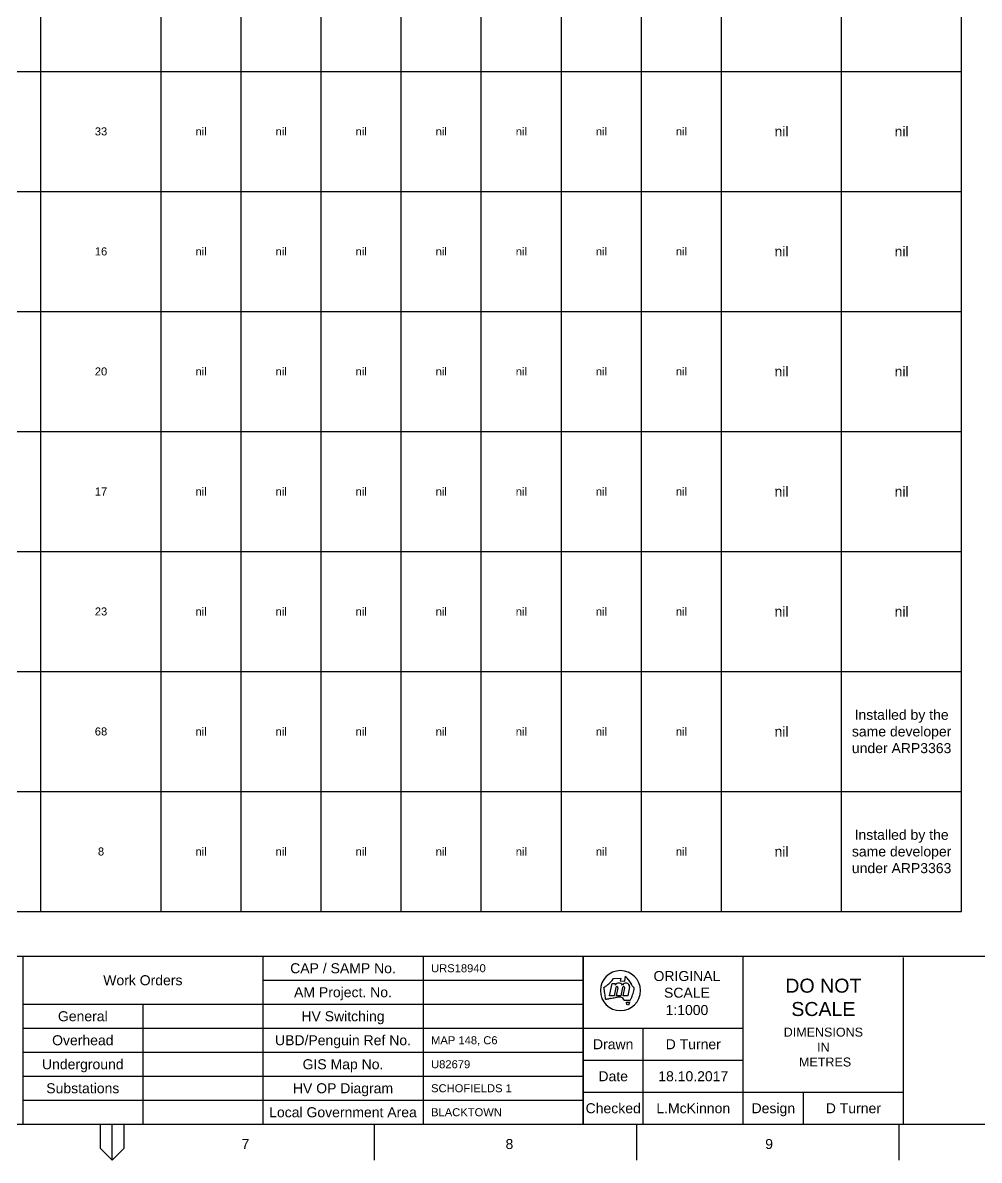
# Paper-space layout 'Duct B1' of a CAD drawing. Header units: metres, sheet in millimetres. Extents: x -9 to 824, y -9 to 577.
# Drawn here: x 385.4 to 624.4, y -9 to 275.3 of the extents above; entities that cross this region are included whole.
import ezdxf
from ezdxf.enums import TextEntityAlignment as Align

# ---------------------------------------------------------------- set-up
doc = ezdxf.new("R2010")
doc.units = ezdxf.units.M
doc.layers.get('0').update_dxf_attribs({"color": 6})
doc.layers.add('Notes', color=7, linetype='Continuous')
doc.styles.add('ARIAL', font='arial.ttf', dxfattribs={"height": 2})
doc.styles.get("Standard").update_dxf_attribs({"font": 'arial.ttf'})

# ---------------------------------------------------------------- blocks, each defined once
blk = doc.blocks.new('A1_FRAME_TITLE')
at = {"layer": 'Notes'}
for p, q in [((394.37, 47.97), (394.37, 5.97)), ((394.37, 47.97), (394.37, 5.97)), ((454.37, 47.97), (454.37, 5.97)), ((454.37, 47.97), (454.37, 5.97)), ((494.37, 47.97), (494.37, 5.97)), ((534.37, 5.97), (534.37, 47.97)), ((534.37, 47.97), (534.37, 5.97)), ((574.37, 5.97), (574.37, 47.97)), ((614.37, 5.97), (614.37, 47.62)), ((544.76, 41.71), (544.95, 42.96)), ((454.37, 41.97), (534.37, 41.97)), ((540.96, 38.09), (541.58, 41.17)), ((541.58, 41.17), (542.32, 41.17)), ((541.97, 42.4), (543.74, 42.52)), ((542.52, 40.17), (542.1, 38.09)), ((542.32, 41.17), (542.37, 40.77)), ((542.67, 38.09), (543.07, 40.06)), ((543.74, 42.52), (543.62, 41.82)), ((543.62, 41.82), (544.76, 41.71)), ((544.23, 40.17), (543.81, 38.09)), ((544.38, 38.09), (544.78, 40.06)), ((545.98, 40.35), (545.52, 38.09)), ((545.59, 42.18), (546.42, 40.9)), ((542.1, 38.09), (540.96, 38.09)), ((543.81, 38.09), (542.67, 38.09)), ((545.52, 38.09), (544.38, 38.09)), ((546.03, 36.89), (544.62, 36.97)), ((544.62, 36.97), (546.03, 36.89)), ((546.03, 36.89), (544.62, 36.97)), ((394.37, 35.97), (454.37, 35.97)), ((424.37, 35.97), (424.37, 5.97)), ((454.37, 35.97), (534.37, 35.97)), ((545.26, 35.89), (545.18, 36.47)), ((545.18, 36.47), (545.91, 36.47)), ((545.7, 35.74), (545.26, 35.89)), ((545.91, 36.47), (545.7, 35.74)), ((394.37, 29.97), (454.37, 29.97)), ((454.37, 29.97), (534.37, 29.97)), ((534.37, 29.97), (574.37, 29.97)), ((549.37, 5.97), (549.37, 29.97)), ((394.37, 23.97), (454.37, 23.97)), ((454.37, 23.97), (534.37, 23.97)), ((534.37, 21.97), (574.37, 21.97)), ((539.37, 21.97), (574.37, 21.97)), ((394.37, 17.97), (454.37, 17.97)), ((454.37, 17.97), (534.37, 17.97)), ((394.37, 11.97), (454.37, 11.97)), ((454.37, 11.97), (534.37, 11.97)), ((534.37, 13.97), (574.37, 13.97)), ((574.37, 13.97), (614.37, 13.97)), ((589.37, 5.97), (589.37, 13.97)), ((413.68, 5.97), (413.68, -0.03)), ((416.68, -3.03), (416.68, 5.97)), ((419.68, -0.03), (419.68, 5.97)), ((482.19, 5.97), (482.19, -3.03)), ((547.7, 5.97), (547.7, -3.03)), ((613.21, 5.97), (613.21, -3.03)), ((413.68, -0.03), (416.68, -3.03)), ((416.68, -3.03), (419.68, -0.03))]:
    blk.add_line(p, q, dxfattribs=at)
at = {"layer": 'Notes', "flags": 128}
for points in [[(9, 47.97), (824.37, 47.97)], [(123.8, 5.97), (824.37, 5.97)]]:
    blk.add_lwpolyline(points, dxfattribs=at)
at = {"layer": 'Notes'}
for centre, radius, start, end in [((543.67, 39.37), 5, 0, 180), ((539.69, 38), 7.22, 35.3213, 43.2994), ((533.82, 49.09), 10.59, 302.5841, 308.1576), ((518.69, 35.61), 21.32, 10.3053, 12.3306), ((533.82, 49.09), 10.59, 308.157, 313.7305), ((536.62, 46.16), 6.54, 313.7309, 319.3045), ((536.62, 46.16), 6.54, 319.3047, 324.8782), ((543.28, 40.21), 1.06, 31.7884, 148.2116), ((542.79, 40.11), 0.28, 348.6911, 168.6911), ((545.02, 40.3), 0.961, 2.5982, 150.8098), ((544.5, 40.11), 0.28, 348.6911, 168.6911), ((468.41, -10.21), 93.25, 33.1096, 33.2341), ((549.95, 42.96), 4.09, 213.1151, 222.4146), ((547.29, 40.53), 0.484, 222.42, 236.4422), ((547.47, 40.81), 0.815, 236.4359, 244.7422), ((545.36, 40.06), 1.76, 347.8434, 354.1409), ((545.51, 40.04), 1.61, 354.1436, 1.0342), ((543.67, 39.37), 5, 180, 0), ((518.69, 35.61), 21.32, 8.2795, 10.3048), ((519.99, 35.8), 20.01, 6.2539, 8.2792), ((519.99, 35.8), 20.01, 4.2291, 6.2543), ((540.12, 39.42), 2.15, 265.1734, 270.0504), ((540.12, 39.51), 2.24, 270.0438, 274.7322), ((540.05, 40.42), 3.15, 274.7358, 283.0812), ((541.88, 32.55), 4.93, 97.7419, 103.0814), ((538.16, 59.88), 22.65, 277.7418, 280.8825), ((543.31, 33.09), 4.63, 85.4613, 100.8824), ((543.61, 36.78), 0.924, 46.5875, 85.4612), ((542.76, 35.89), 2.16, 30.1885, 46.5879), ((545.53, 37.45), 0.75, 311.6083, 321.0792), ((545.59, 37.41), 0.675, 321.0838, 331.5982), ((539.42, 40.74), 7.69, 331.5942, 341.8897), ((534.1, 42.48), 13.29, 341.8901, 347.8434)]:
    blk.add_arc(centre, radius, start, end, dxfattribs=at)
at = {"layer": 'Notes', "style": 'ARIAL'}
for s, p in [('CAP / SAMP No.', (474.37, 44.97)), ('Work Orders', (424.37, 41.97)), ('AM Project. No.', (474.37, 38.97)), ('General', (409.37, 32.97)), ('HV Switching', (474.37, 32.97)), ('Overhead', (409.37, 26.97)), ('UBD/Penguin Ref No.', (474.37, 26.97)), ('Drawn', (541.87, 25.97)), ('Underground', (409.37, 20.97)), ('GIS Map No.', (474.37, 20.97)), ('Date', (541.87, 17.97)), ('Substations', (409.37, 14.97)), ('HV OP Diagram', (474.37, 14.97)), ('Local Government Area', (474.37, 8.97)), ('Checked', (541.87, 9.97)), ('Design', (581.87, 9.97))]:
    blk.add_text(s, height=2.5, dxfattribs=at).set_placement(p, align=Align.MIDDLE_CENTER)
for s, p in [('7', (449.03, -0.22)), ('8', (514.97, -0.22)), ('9', (579.84, -0.22))]:
    blk.add_text(s, height=2.5, dxfattribs=at).set_placement(p)
at = {"layer": 'Notes'}
for s, insert, char_height, width, attachment_point in [('ORIGINAL SCALE', (560.29, 44.27), 2.5, 17.608, 2), ('DO NOT SCALE', (594.37, 37.67), 3.5, 29.1, 5), ('DIMENSIONS\\PIN\\P METRES', (594.37, 30.12), 2.24, 19.8208, 2)]:
    blk.add_mtext(s, dxfattribs=dict(at, insert=insert, char_height=char_height, width=width, attachment_point=attachment_point))
at = {"layer": 'Notes', "style": 'ARIAL', "flags": 8}
blk.add_attdef('VERSION_NO', text='', height=1.5, rotation=90, dxfattribs=at).set_placement((261.75, 40.04), align=Align.MIDDLE_CENTER)
at = {"layer": 'Notes', "style": 'ARIAL'}
for tag, height, p in [('CAP_NO', 2, (496.37, 44.97)), ('IE_NUM', 2, (496.37, 38.97)), ('GEN_WO', 2.5, (427.37, 32.97)), ('REF_1', 2, (321.87, 32.97)), ('HV_SWITCH', 2, (496.37, 32.97)), ('REF_2', 2, (321.87, 26.97)), ('OH_WO', 2.5, (427.37, 26.97)), ('UBD_REF', 2, (496.37, 26.97)), ('REF_3', 2, (321.87, 20.97)), ('UG_WO', 2.5, (427.37, 20.97)), ('GIS_MAP_No', 2, (496.37, 20.97)), ('REF_4', 2, (321.87, 14.97)), ('SUB_WO', 2.5, (427.37, 14.97)), ('HV_OP_DIAG', 2, (496.37, 14.97)), ('LGA', 2, (496.37, 8.97))]:
    blk.add_attdef(tag, text='', height=height, dxfattribs=at).set_placement(p, align=Align.MIDDLE_LEFT)
for tag, height, p in [('T1', 4, (679.37, 41.13)), ('T2', 4, (679.37, 35.13)), ('REF_No_1', 2.5, (306.87, 32.97)), ('T3', 4, (679.37, 29.13)), ('REF_No_2', 2.5, (306.87, 26.97)), ('DRAWN', 2.5, (561.87, 25.97)), ('T4', 4, (679.37, 23.13)), ('NUM', 8, (791.37, 20.97)), ('REV', 8, (819.37, 20.97)), ('REF_No_3', 2.5, (306.87, 20.97)), ('DATE', 2.5, (561.87, 17.97)), ('T5', 4, (679.37, 17.13)), ('REF_No_4', 2.5, (306.87, 14.97)), ('T6', 4, (679.37, 11.13)), ('CHD', 2.5, (561.87, 9.97)), ('DESIGN', 2.5, (601.87, 9.97)), ('NS', 2.5, (789.8, 8.94)), ('SHTS', 2.5, (804.81, 8.95))]:
    blk.add_attdef(tag, text='', height=height, dxfattribs=at).set_placement(p, align=Align.MIDDLE_CENTER)
blk.add_attdef('scale', text='', height=2.5, dxfattribs=at).set_placement((560.29, 33.27), align=Align.CENTER)
blk.add_attdef('ExportID', (9.08, 2.39), '', height=2.5, dxfattribs=at)
at = {"layer": 'Notes', "style": 'ARIAL', "flags": 1}
for tag, p, height in [('ProjectType', (14.17, -26.8), 2.5), ('ExportDate', (60.28, -26.79), 2.5), ('ExportUserName', (69.15, -26.8), 2.5), ('DesignerCompanyName', (81.48, -26.79), 2.5), ('ExportAreaOfInterest', (97.1, -26.81), 2.5), ('GIS_SUCCESS', (112, -26.78), 2.5), ('CAD_SUCCESS', (121.79, -26.78), 2.5), ('DEPOTCODE', (132.11, -26.88), 2.5), ('ExportCategories', (140.08, -26.8), 2.5), ('Comments', (154.38, -26.88), 2.5), ('ProjectNumber', (23.56, -26.82), 0.1), ('DrawingNumber', (35.51, -26.8), 0.1), ('ProjectDescription', (47.56, -26.83), 0.1)]:
    blk.add_attdef(tag, p, '', height=height, dxfattribs=at)
blk = doc.blocks.new('*T574')
at = {"layer": 'Notes', "color": 0, "linetype": 'ByBlock', "lineweight": -2, "ltscale": 0.5, "transparency": 16777216}
for p, q in [((0, 506.83), (290, 506.83)), ((0, 0), (0, 506.83)), ((290, 0), (290, 506.83)), ((0, 488.73), (290, 488.73)), ((20, 0), (20, 488.73)), ((60, 0), (60, 488.73)), ((90, 0), (90, 488.73)), ((230, 0), (230, 488.73)), ((260, 0), (260, 488.73)), ((0, 463.82), (290, 463.82)), ((110, 0), (110, 463.82)), ((130, 0), (130, 463.82)), ((150, 0), (150, 463.82)), ((170, 0), (170, 463.82)), ((190, 0), (190, 463.82)), ((210, 0), (210, 463.82)), ((0, 450), (290, 450)), ((0, 420), (290, 420)), ((0, 390), (290, 390)), ((0, 360), (290, 360)), ((0, 330), (290, 330)), ((0, 300), (290, 300)), ((0, 270), (290, 270)), ((0, 240), (290, 240)), ((0, 210), (290, 210)), ((0, 180), (290, 180)), ((0, 150), (290, 150)), ((0, 120), (290, 120)), ((0, 90), (290, 90)), ((0, 60), (290, 60)), ((0, 30), (290, 30)), ((0, 0), (290, 0))]:
    blk.add_line(p, q, dxfattribs=at)
at = {"layer": 'Notes', "color": 0, "ltscale": 0.5, "transparency": 16777216}
for s, insert, char_height, width, attachment_point in [('{\\H2.25x;DUCT & CABLE SCHEDULE\\H0.24692x;                                                                                                                           \\H2.25x;                                                                     }', (145, 497.78), 4, 287, 5), ('{\\fArial|b1|i0|c0|p34;Other Duct Reimbursement            (m) x ($) }', (245, 476.28), 2, 27, 5), ('{\\fArial|b1|i0|c0|p34;Existing Duct Usage       (m) x ($)}', (275, 476.28), 2, 27, 5), ('{\\fArial|b1|i0|c0|p34;Route}', (10, 476.28), 2, 17, 5), ('{\\fArial|b1|i0|c0|p34;Configuration}', (40, 476.28), 2, 37, 5), ('{\\fArial|b1|i0|c0|p34;Route Length     (m)}', (75, 476.28), 2, 27, 5), ('{\\fArial|b1|i0|c0|p34;Capital Contributions - HV Cable construction in Urban Subdivisions (m)}', (160, 476.28), 2, 137, 5), ('{\\fArial|b1|i0|c0|p34;T&R}', (100, 456.91), 2.5, 17, 5), ('{\\fArial|b1|i0|c0|p34;LD}', (120, 456.91), 2.5, 17, 5), ('{\\fArial|b1|i0|c0|p34;LC}', (140, 456.91), 2.5, 17, 5), ('{\\fArial|b1|i0|c0|p34;PC}', (160, 456.91), 2.5, 17, 5), ('{\\fArial|b1|i0|c0|p34;C}', (180, 456.91), 2.5, 17, 5), ('{\\fArial|b1|i0|c0|p34;D}', (200, 456.91), 2.5, 17, 5), ('{\\fArial|b1|i0|c0|p34;DG}', (220, 456.91), 2.5, 17, 5), ('New Road Crossing', (40, 448.5), 2, 37, 2), ('B5-C3', (10, 435), 4, 17, 5), ('16', (75, 435), 2, 27, 5), ('nil', (100, 435), 2, 17, 5), ('nil', (120, 435), 2, 17, 5), ('nil', (140, 435), 2, 17, 5), ('nil', (160, 435), 2, 17, 5), ('nil', (180, 435), 2, 17, 5), ('nil', (200, 435), 2, 17, 5), ('nil', (220, 435), 2, 17, 5), ('nil', (245, 435), 2.5, 27, 5), ('nil', (275, 435), 2.5, 27, 5), ('New', (40, 418.5), 2, 37, 2), ('C3-C4', (10, 405), 4, 17, 5), ('23', (75, 405), 2, 27, 5), ('nil', (100, 405), 2, 17, 5), ('nil', (120, 405), 2, 17, 5), ('nil', (140, 405), 2, 17, 5), ('nil', (160, 405), 2, 17, 5), ('nil', (180, 405), 2, 17, 5), ('nil', (200, 405), 2, 17, 5), ('nil', (220, 405), 2, 17, 5), ('nil', (245, 405), 2.5, 27, 5), ('nil', (275, 405), 2.5, 27, 5), ('Existing Easement', (40, 388.5), 2, 37, 2), ('Installed by the same developer under ARP3363', (275, 375), 2.5, 27, 5), ('C0-D0', (10, 375), 4, 17, 5), ('64', (75, 375), 2, 27, 5), ('nil', (100, 375), 2, 17, 5), ('nil', (120, 375), 2, 17, 5), ('nil', (140, 375), 2, 17, 5), ('nil', (160, 375), 2, 17, 5), ('nil', (180, 375), 2, 17, 5), ('nil', (200, 375), 2, 17, 5), ('nil', (220, 375), 2, 17, 5), ('nil', (245, 375), 2, 27, 5), ('Road Crossing', (40, 358.5), 2, 37, 2), ('Installed by the same developer under ARP3363', (275, 345), 2.5, 27, 5), ('D0-E0', (10, 345), 4, 17, 5), ('17', (75, 345), 2, 27, 5), ('nil', (100, 345), 2, 17, 5), ('nil', (120, 345), 2, 17, 5), ('nil', (140, 345), 2, 17, 5), ('nil', (160, 345), 2, 17, 5), ('nil', (180, 345), 2, 17, 5), ('nil', (200, 345), 2, 17, 5), ('nil', (220, 345), 2, 17, 5), ('nil', (245, 345), 2.5, 27, 5), ('E0-E1', (10, 315), 4, 17, 5), ('33', (75, 315), 2, 27, 5), ('nil', (100, 315), 2, 17, 5), ('nil', (120, 315), 2, 17, 5), ('nil', (140, 315), 2, 17, 5), ('nil', (160, 315), 2, 17, 5), ('nil', (180, 315), 2, 17, 5), ('nil', (200, 315), 2, 17, 5), ('nil', (220, 315), 2, 17, 5), ('nil', (245, 315), 2.5, 27, 5), ('nil', (275, 315), 2.5, 27, 5), ('E1-E2', (10, 285), 4, 17, 5), ('20', (75, 285), 2, 27, 5), ('nil', (100, 285), 2, 17, 5), ('nil', (120, 285), 2, 17, 5), ('nil', (140, 285), 2, 17, 5), ('nil', (160, 285), 2, 17, 5), ('nil', (180, 285), 2, 17, 5), ('nil', (200, 285), 2, 17, 5), ('nil', (220, 285), 2, 17, 5), ('nil', (245, 285), 2.5, 27, 5), ('nil', (275, 285), 2.5, 27, 5), ('Existing Ducts', (40, 268.5), 2, 37, 2), ('E2-E3', (10, 255), 4, 17, 5), ('13', (75, 255), 2, 27, 5), ('nil', (100, 255), 2, 17, 5), ('nil', (120, 255), 2, 17, 5), ('nil', (140, 255), 2, 17, 5), ('nil', (160, 255), 2, 17, 5), ('nil', (180, 255), 2, 17, 5), ('nil', (200, 255), 2, 17, 5), ('nil', (220, 255), 2, 17, 5), ('nil', (245, 255), 2.5, 27, 5), ('nil', (275, 255), 2.5, 27, 5), ('E0-E4', (10, 225), 4, 17, 5), ('43', (75, 225), 2, 27, 5), ('nil', (100, 225), 2, 17, 5), ('nil', (120, 225), 2, 17, 5), ('nil', (140, 225), 2, 17, 5), ('nil', (160, 225), 2, 17, 5), ('nil', (180, 225), 2, 17, 5), ('nil', (200, 225), 2, 17, 5), ('nil', (220, 225), 2, 17, 5), ('nil', (245, 225), 2.5, 27, 5), ('nil', (275, 225), 2.5, 27, 5), ('E4-E5', (10, 195), 4, 17, 5), ('nil', (245, 195), 2.5, 27, 5), ('nil', (275, 195), 2.5, 27, 5), ('33', (75, 195), 2, 27, 5), ('nil', (100, 195), 2, 17, 5), ('nil', (120, 195), 2, 17, 5), ('nil', (140, 195), 2, 17, 5), ('nil', (160, 195), 2, 17, 5), ('nil', (180, 195), 2, 17, 5), ('nil', (200, 195), 2, 17, 5), ('nil', (220, 195), 2, 17, 5), ('New Road Crossing', (40, 178.5), 2, 37, 2), ('E4-D4', (10, 165), 4, 17, 5), ('16', (75, 165), 2, 27, 5), ('nil', (100, 165), 2, 17, 5), ('nil', (120, 165), 2, 17, 5), ('nil', (140, 165), 2, 17, 5), ('nil', (160, 165), 2, 17, 5), ('nil', (180, 165), 2, 17, 5), ('nil', (200, 165), 2, 17, 5), ('nil', (220, 165), 2, 17, 5), ('nil', (245, 165), 2.5, 27, 5), ('nil', (275, 165), 2.5, 27, 5), ('D3-D5', (10, 135), 4, 17, 5), ('20', (75, 135), 2, 27, 5), ('nil', (100, 135), 2, 17, 5), ('nil', (120, 135), 2, 17, 5), ('nil', (140, 135), 2, 17, 5), ('nil', (160, 135), 2, 17, 5), ('nil', (180, 135), 2, 17, 5), ('nil', (200, 135), 2, 17, 5), ('nil', (220, 135), 2, 17, 5), ('nil', (245, 135), 2.5, 27, 5), ('nil', (275, 135), 2.5, 27, 5), ('New Road Crossing', (40, 118.5), 2, 37, 2), ('E1-D2', (10, 105), 4, 17, 5), ('17', (75, 105), 2, 27, 5), ('nil', (100, 105), 2, 17, 5), ('nil', (120, 105), 2, 17, 5), ('nil', (140, 105), 2, 17, 5), ('nil', (160, 105), 2, 17, 5), ('nil', (180, 105), 2, 17, 5), ('nil', (200, 105), 2, 17, 5), ('nil', (220, 105), 2, 17, 5), ('nil', (245, 105), 2.5, 27, 5), ('nil', (275, 105), 2.5, 27, 5), ('D2-D1', (10, 75), 4, 17, 5), ('23', (75, 75), 2, 27, 5), ('nil', (100, 75), 2, 17, 5), ('nil', (120, 75), 2, 17, 5), ('nil', (140, 75), 2, 17, 5), ('nil', (160, 75), 2, 17, 5), ('nil', (180, 75), 2, 17, 5), ('nil', (200, 75), 2, 17, 5), ('nil', (220, 75), 2, 17, 5), ('nil', (245, 75), 2.5, 27, 5), ('nil', (275, 75), 2.5, 27, 5), ('Existing Easement', (40, 58.5), 2, 37, 2), ('Installed by the same developer under ARP3363', (275, 45), 2.5, 27, 5), ('E0-F0', (10, 45), 4, 17, 5), ('68', (75, 45), 2, 27, 5), ('nil', (100, 45), 2, 17, 5), ('nil', (120, 45), 2, 17, 5), ('nil', (140, 45), 2, 17, 5), ('nil', (160, 45), 2, 17, 5), ('nil', (180, 45), 2, 17, 5), ('nil', (200, 45), 2, 17, 5), ('nil', (220, 45), 2, 17, 5), ('nil', (245, 45), 2.5, 27, 5), ('Installed by the same developer under ARP3363', (275, 15), 2.5, 27, 5), ('Z0-B1', (10, 15), 4, 17, 5), ('8', (75, 15), 2, 27, 5), ('nil', (100, 15), 2, 17, 5), ('nil', (120, 15), 2, 17, 5), ('nil', (140, 15), 2, 17, 5), ('nil', (160, 15), 2, 17, 5), ('nil', (180, 15), 2, 17, 5), ('nil', (200, 15), 2, 17, 5), ('nil', (220, 15), 2, 17, 5), ('nil', (245, 15), 2.5, 27, 5)]:
    blk.add_mtext(s, dxfattribs=dict(at, insert=insert, char_height=char_height, width=width, attachment_point=attachment_point))

psp = doc.layouts.new('Duct B1')

# ---------------------------------------------------------------- block references
psp.add_blockref('*T574', (330, 53.17))
at = {"layer": 'Notes'}
ref = psp.add_blockref('A1_FRAME_TITLE', (-8.92, -5.97), dxfattribs=at)
ref.add_attrib('DESIGN', 'D Turner', dxfattribs={"height": 2.5, "style": 'ARIAL'}).set_placement((592.95, 4), align=Align.MIDDLE_CENTER)
ref.add_attrib('DRAWN', 'D Turner', dxfattribs={"height": 2.5, "style": 'ARIAL'}).set_placement((552.95, 20), align=Align.MIDDLE_CENTER)
ref.add_attrib('DATE', '18.10.2017', dxfattribs={"height": 2.5, "style": 'ARIAL'}).set_placement((552.95, 12), align=Align.MIDDLE_CENTER)
ref.add_attrib('scale', '1:1000', dxfattribs={"height": 2.5, "style": 'ARIAL'}).set_placement((551.37, 27.3), align=Align.CENTER)
ref.add_attrib('CAP_NO', 'URS18940', dxfattribs={"height": 2, "style": 'ARIAL'}).set_placement((487.45, 39), align=Align.MIDDLE_LEFT)
ref.add_attrib('UBD_REF', 'MAP 148, C6', dxfattribs={"height": 2, "style": 'ARIAL'}).set_placement((487.45, 21), align=Align.MIDDLE_LEFT)
ref.add_attrib('GIS_MAP_No', 'U82679', dxfattribs={"height": 2, "style": 'ARIAL'}).set_placement((487.45, 15), align=Align.MIDDLE_LEFT)
ref.add_attrib('HV_OP_DIAG', 'SCHOFIELDS 1', dxfattribs={"height": 2, "style": 'ARIAL'}).set_placement((487.45, 9), align=Align.MIDDLE_LEFT)
ref.add_attrib('LGA', 'BLACKTOWN', dxfattribs={"height": 2, "style": 'ARIAL'}).set_placement((487.45, 3), align=Align.MIDDLE_LEFT)
ref.add_attrib('CHD', 'L.McKinnon', dxfattribs={"height": 2.5, "style": 'ARIAL'}).set_placement((552.95, 4), align=Align.MIDDLE_CENTER)

doc.saveas('drawing.dxf')
